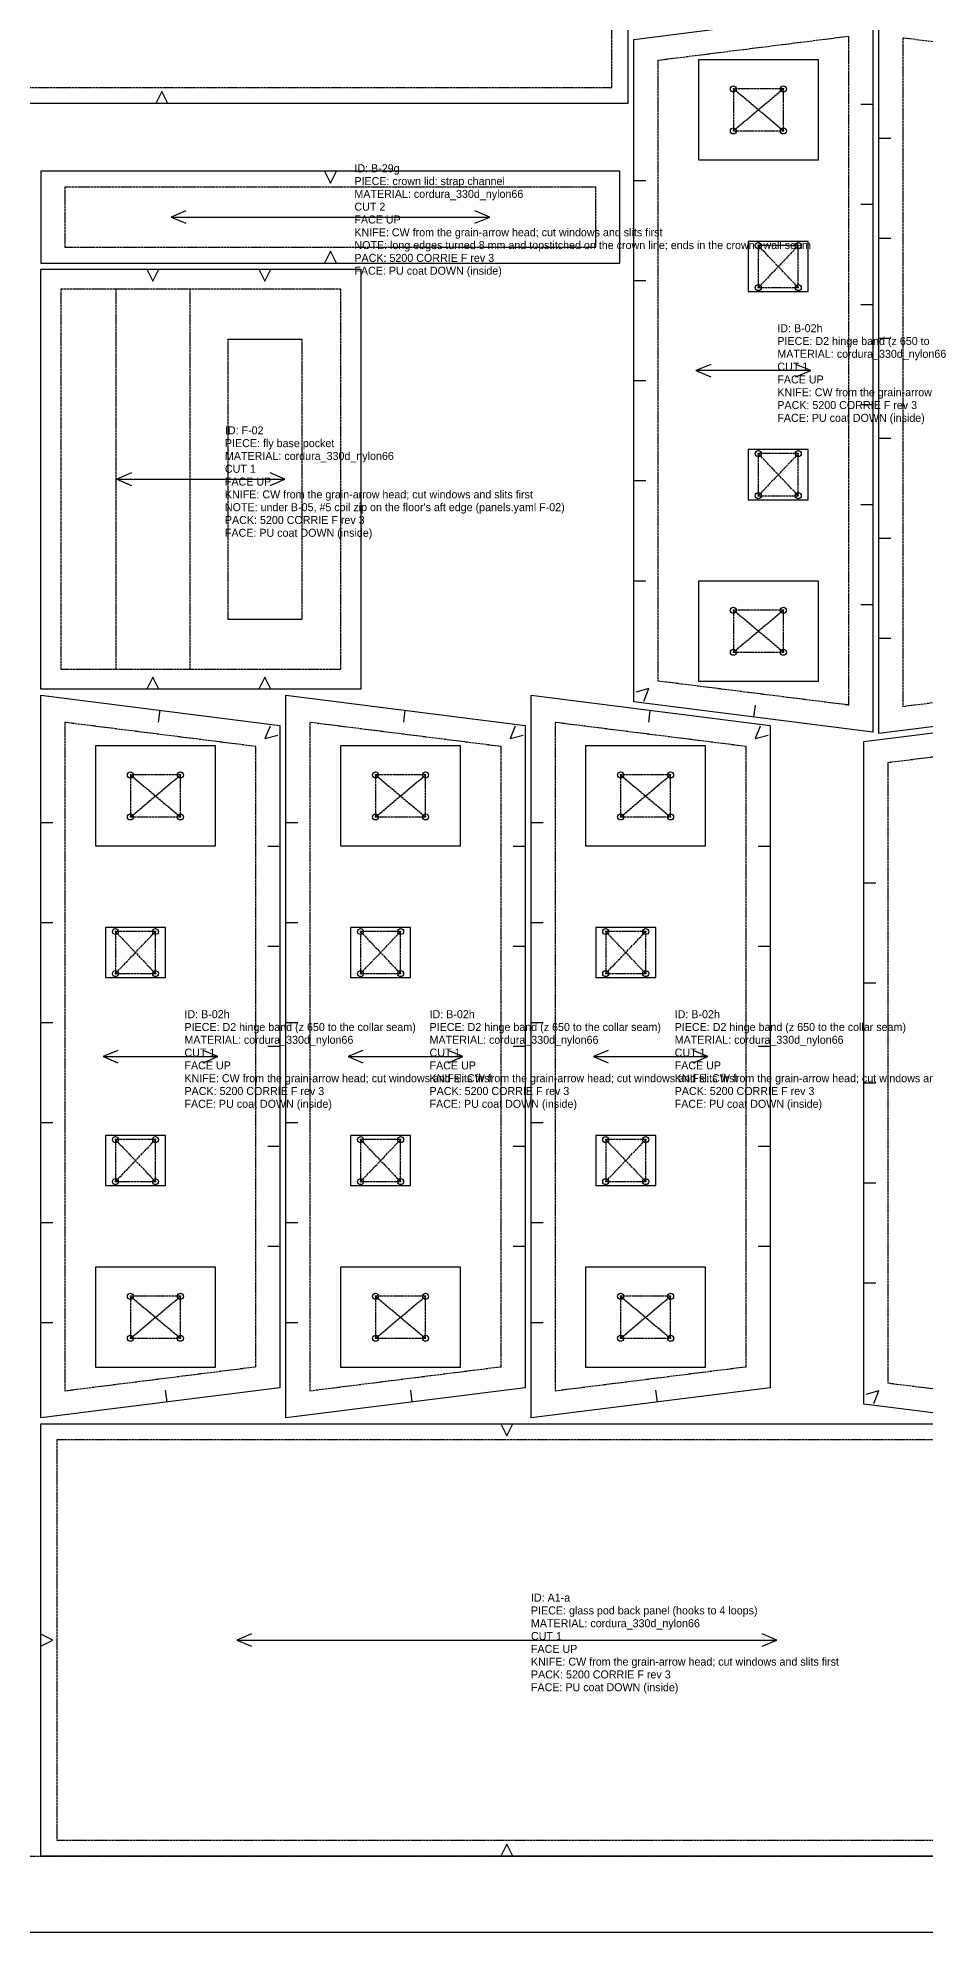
# Model space of a CAD drawing. Header units: millimetres. Extents: x 0 to 8058, y -22 to 1524.
# Drawn here: x 6796 to 7240, y 0 to 947 of the extents above; entities that cross this region are included whole.
import ezdxf

# ---------------------------------------------------------------- set-up
doc = ezdxf.new("R2010")
doc.units = ezdxf.units.MM
doc.linetypes.add('DASHED', pattern=[1.524, 1.27, -0.254])
for name, color, linetype in [('CUT', 7, 'Continuous'), ('DRILL', 4, 'Continuous'), ('GRAIN', 5, 'Continuous'), ('INTERNAL', 6, 'Continuous'), ('NOTCH', 1, 'Continuous'), ('SEW', 3, 'Continuous'), ('TEXT', 2, 'Continuous')]:
    doc.layers.add(name, color=color, linetype=linetype)

msp = doc.modelspace()

# ---------------------------------------------------------------- linework, layer by layer
at = {"layer": 'CUT'}
for points in [[(6625.2, 1130), (7091.2, 1130), (7091.2, 914), (6625.2, 914)], [(7213.73, 599.89), (7094.2, 614.95), (7094.2, 946.11), (7213.73, 961.17)], [(7216.73, 960.38), (7336.27, 945.33), (7336.27, 614.16), (7216.73, 599.1)], [(7087.25, 880.28), (6797.79, 880.28), (6797.79, 834.28), (7087.25, 834.28)], [(6797.79, 831.28), (6957.79, 831.28), (6957.79, 621.28), (6797.79, 621.28)], [(6797.79, 618.28), (6917.33, 603.22), (6917.33, 272.06), (6797.79, 257)], [(6920.33, 618.28), (7039.87, 603.22), (7039.87, 272.06), (6920.33, 257)], [(7042.87, 618.28), (7162.41, 603.22), (7162.41, 272.06), (7042.87, 257)], [(7328.79, 248.86), (7209.25, 263.92), (7209.25, 595.09), (7328.79, 610.14)], [(6797.79, 254), (7263.79, 254), (7263.79, 38), (6797.79, 38)]]:
    msp.add_lwpolyline(points, close=True, dxfattribs=at)
at = {"layer": 'DRILL'}
for centre in [(7143.98, 921.33), (7168.98, 921.33), (7143.98, 900.33), (7168.98, 900.33), (7156.45, 843.03), (7176.45, 843.03), (7156.45, 822.03), (7176.45, 822.03), (7156.45, 739.03), (7176.45, 739.03), (7156.45, 718.03), (7176.45, 718.03), (7143.98, 660.73), (7168.98, 660.73), (7143.98, 639.73), (7168.98, 639.73), (6842.54, 578.44), (6867.54, 578.44), (6965.08, 578.44), (6990.08, 578.44), (7087.62, 578.44), (7112.62, 578.44), (6842.54, 557.44), (6867.54, 557.44), (6965.08, 557.44), (6990.08, 557.44), (7087.62, 557.44), (7112.62, 557.44), (6835.07, 500.14), (6855.07, 500.14), (6957.61, 500.14), (6977.61, 500.14), (7080.15, 500.14), (7100.15, 500.14), (6835.07, 479.14), (6855.07, 479.14), (6957.61, 479.14), (6977.61, 479.14), (7080.15, 479.14), (7100.15, 479.14), (6835.07, 396.14), (6855.07, 396.14), (6957.61, 396.14), (6977.61, 396.14), (7080.15, 396.14), (7100.15, 396.14), (6835.07, 375.14), (6855.07, 375.14), (6957.61, 375.14), (6977.61, 375.14), (7080.15, 375.14), (7100.15, 375.14), (6842.54, 317.84), (6867.54, 317.84), (6965.08, 317.84), (6990.08, 317.84), (7087.62, 317.84), (7112.62, 317.84), (6842.54, 296.84), (6867.54, 296.84), (6965.08, 296.84), (6990.08, 296.84), (7087.62, 296.84), (7112.62, 296.84)]:
    msp.add_circle(centre, 1.5, dxfattribs=at)
for p in [(7143.98, 921.33), (7168.98, 921.33), (7143.98, 900.33), (7168.98, 900.33), (7156.45, 843.03), (7176.45, 843.03), (7156.45, 822.03), (7176.45, 822.03), (7156.45, 739.03), (7176.45, 739.03), (7156.45, 718.03), (7176.45, 718.03), (7143.98, 660.73), (7168.98, 660.73), (7143.98, 639.73), (7168.98, 639.73), (6842.54, 578.44), (6867.54, 578.44), (6965.08, 578.44), (6990.08, 578.44), (7087.62, 578.44), (7112.62, 578.44), (6842.54, 557.44), (6867.54, 557.44), (6965.08, 557.44), (6990.08, 557.44), (7087.62, 557.44), (7112.62, 557.44), (6835.07, 500.14), (6855.07, 500.14), (6957.61, 500.14), (6977.61, 500.14), (7080.15, 500.14), (7100.15, 500.14), (6835.07, 479.14), (6855.07, 479.14), (6957.61, 479.14), (6977.61, 479.14), (7080.15, 479.14), (7100.15, 479.14), (6835.07, 396.14), (6855.07, 396.14), (6957.61, 396.14), (6977.61, 396.14), (7080.15, 396.14), (7100.15, 396.14), (6835.07, 375.14), (6855.07, 375.14), (6957.61, 375.14), (6977.61, 375.14), (7080.15, 375.14), (7100.15, 375.14), (6842.54, 317.84), (6867.54, 317.84), (6965.08, 317.84), (6990.08, 317.84), (7087.62, 317.84), (7112.62, 317.84), (6842.54, 296.84), (6867.54, 296.84), (6965.08, 296.84), (6990.08, 296.84), (7087.62, 296.84), (7112.62, 296.84)]:
    msp.add_point(p, dxfattribs=at)
at = {"layer": 'GRAIN'}
for points in [[(6870.25, 860.4), (6862.88, 857.28), (6870.25, 854.17)], [(6862.88, 857.28), (7022.16, 857.28)], [(7014.79, 854.17), (7022.16, 857.28), (7014.79, 860.4)], [(7132.67, 783.65), (7125.3, 780.53), (7132.67, 777.42)], [(7182.63, 780.53), (7125.3, 780.53)], [(7175.26, 777.42), (7182.63, 780.53), (7175.26, 783.65)], [(6843.16, 729.4), (6835.79, 726.28), (6843.16, 723.17)], [(6912.42, 723.17), (6919.79, 726.28), (6912.42, 729.4)], [(6835.79, 726.28), (6919.79, 726.28)], [(6836.27, 440.76), (6828.9, 437.64), (6836.27, 434.53)], [(6828.9, 437.64), (6886.22, 437.64)], [(6878.85, 434.53), (6886.22, 437.64), (6878.85, 440.76)], [(6958.8, 440.76), (6951.44, 437.64), (6958.8, 434.53)], [(6951.44, 437.64), (7008.76, 437.64)], [(7001.39, 434.53), (7008.76, 437.64), (7001.39, 440.76)], [(7081.34, 440.76), (7073.98, 437.64), (7081.34, 434.53)], [(7073.98, 437.64), (7131.3, 437.64)], [(7123.93, 434.53), (7131.3, 437.64), (7123.93, 440.76)], [(6903.16, 149.12), (6895.79, 146), (6903.16, 142.88)], [(6895.79, 146), (7165.79, 146)], [(7158.42, 142.88), (7165.79, 146), (7158.42, 149.12)]]:
    msp.add_lwpolyline(points, dxfattribs=at)
at = {"layer": 'INTERNAL', "linetype": 'CONTINUOUS'}
for points in [[(7186.48, 885.83), (7186.48, 935.83), (7126.48, 935.83), (7126.48, 885.83)], [(7181.45, 820.03), (7181.45, 845.03), (7151.45, 845.03), (7151.45, 820.03)], [(7181.45, 716.03), (7181.45, 741.03), (7151.45, 741.03), (7151.45, 716.03)], [(7186.48, 625.23), (7186.48, 675.23), (7126.48, 675.23), (7126.48, 625.23)], [(6825.04, 592.94), (6825.04, 542.94), (6885.04, 542.94), (6885.04, 592.94)], [(6947.58, 592.94), (6947.58, 542.94), (7007.58, 542.94), (7007.58, 592.94)], [(7070.12, 592.94), (7070.12, 542.94), (7130.12, 542.94), (7130.12, 592.94)], [(6830.07, 502.14), (6830.07, 477.14), (6860.07, 477.14), (6860.07, 502.14)], [(6952.61, 502.14), (6952.61, 477.14), (6982.61, 477.14), (6982.61, 502.14)], [(7075.15, 502.14), (7075.15, 477.14), (7105.15, 477.14), (7105.15, 502.14)], [(6830.07, 398.14), (6830.07, 373.14), (6860.07, 373.14), (6860.07, 398.14)], [(6952.61, 398.14), (6952.61, 373.14), (6982.61, 373.14), (6982.61, 398.14)], [(7075.15, 398.14), (7075.15, 373.14), (7105.15, 373.14), (7105.15, 398.14)], [(6825.04, 332.34), (6825.04, 282.34), (6885.04, 282.34), (6885.04, 332.34)], [(6947.58, 332.34), (6947.58, 282.34), (7007.58, 282.34), (7007.58, 332.34)], [(7070.12, 332.34), (7070.12, 282.34), (7130.12, 282.34), (7130.12, 332.34)]]:
    msp.add_lwpolyline(points, close=True, dxfattribs=at)
for points in [[(6891.29, 796.28), (6928.29, 796.28)], [(6891.29, 656.28), (6928.29, 656.28)]]:
    msp.add_lwpolyline(points, dxfattribs=at)
at = {"layer": 'NOTCH'}
for points in [[(6861.2, 914), (6858.2, 920), (6855.2, 914)], [(7213.73, 913.5), (7207.73, 913.5)], [(7216.73, 896.78), (7222.73, 896.78)], [(6939.52, 880.28), (6942.52, 874.28), (6945.52, 880.28)], [(7094.2, 875.53), (7100.2, 875.53)], [(7213.73, 863.5), (7207.73, 863.5)], [(7216.73, 846.78), (7222.73, 846.78)], [(6945.52, 834.28), (6942.52, 840.28), (6939.52, 834.28)], [(6850.79, 831.28), (6853.79, 825.28), (6856.79, 831.28)], [(6906.79, 831.28), (6909.79, 825.28), (6912.79, 831.28)], [(7094.2, 825.53), (7100.2, 825.53)], [(7213.73, 813.5), (7207.73, 813.5)], [(7216.73, 796.78), (7222.73, 796.78)], [(7094.2, 775.53), (7100.2, 775.53)], [(7213.73, 763.5), (7207.73, 763.5)], [(7216.73, 746.78), (7222.73, 746.78)], [(7094.2, 725.53), (7100.2, 725.53)], [(7213.73, 713.5), (7207.73, 713.5)], [(7216.73, 696.78), (7222.73, 696.78)], [(7094.2, 675.53), (7100.2, 675.53)], [(7213.73, 663.5), (7207.73, 663.5)], [(7216.73, 646.78), (7222.73, 646.78)], [(6856.79, 621.28), (6853.79, 627.28), (6850.79, 621.28)], [(6912.79, 621.28), (6909.79, 627.28), (6906.79, 621.28)], [(7099.18, 615.34), (7101.7, 621.56), (7095.21, 619.84)], [(6857.22, 610.8), (6856.47, 604.84)], [(6979.76, 610.8), (6979.01, 604.84)], [(7102.3, 610.8), (7101.55, 604.84)], [(7154.3, 607.38), (7155.05, 613.33)], [(6912.34, 602.83), (6909.83, 596.61), (6916.31, 598.33)], [(7034.88, 602.83), (7032.37, 596.61), (7038.85, 598.33)], [(7157.42, 602.83), (7154.91, 596.61), (7161.39, 598.33)], [(6797.79, 554.67), (6803.79, 554.67)], [(6920.33, 554.67), (6926.33, 554.67)], [(7042.87, 554.67), (7048.87, 554.67)], [(6917.33, 542.64), (6911.33, 542.64)], [(7039.87, 542.64), (7033.87, 542.64)], [(7162.41, 542.64), (7156.41, 542.64)], [(7209.25, 524.5), (7215.25, 524.5)], [(6797.79, 504.67), (6803.79, 504.67)], [(6920.33, 504.67), (6926.33, 504.67)], [(7042.87, 504.67), (7048.87, 504.67)], [(6917.33, 492.64), (6911.33, 492.64)], [(7039.87, 492.64), (7033.87, 492.64)], [(7162.41, 492.64), (7156.41, 492.64)], [(7209.25, 474.5), (7215.25, 474.5)], [(6797.79, 454.67), (6803.79, 454.67)], [(6920.33, 454.67), (6926.33, 454.67)], [(7042.87, 454.67), (7048.87, 454.67)], [(6917.33, 442.64), (6911.33, 442.64)], [(7039.87, 442.64), (7033.87, 442.64)], [(7162.41, 442.64), (7156.41, 442.64)], [(7209.25, 424.5), (7215.25, 424.5)], [(6797.79, 404.67), (6803.79, 404.67)], [(6920.33, 404.67), (6926.33, 404.67)], [(7042.87, 404.67), (7048.87, 404.67)], [(6917.33, 392.64), (6911.33, 392.64)], [(7039.87, 392.64), (7033.87, 392.64)], [(7162.41, 392.64), (7156.41, 392.64)], [(7209.25, 374.5), (7215.25, 374.5)], [(6797.79, 354.67), (6803.79, 354.67)], [(6920.33, 354.67), (6926.33, 354.67)], [(7042.87, 354.67), (7048.87, 354.67)], [(6917.33, 342.64), (6911.33, 342.64)], [(7039.87, 342.64), (7033.87, 342.64)], [(7162.41, 342.64), (7156.41, 342.64)], [(7209.25, 324.5), (7215.25, 324.5)], [(6797.79, 304.67), (6803.79, 304.67)], [(6920.33, 304.67), (6926.33, 304.67)], [(7042.87, 304.67), (7048.87, 304.67)], [(6860.9, 264.95), (6860.15, 270.9)], [(6983.44, 264.95), (6982.69, 270.9)], [(7105.98, 264.95), (7105.23, 270.9)], [(7214.23, 264.31), (7216.75, 270.53), (7210.26, 268.81)], [(7027.79, 254), (7030.79, 248), (7033.79, 254)], [(6797.79, 143), (6803.79, 146), (6797.79, 149)], [(7033.79, 38), (7030.79, 44), (7027.79, 38)]]:
    msp.add_lwpolyline(points, dxfattribs=at)
at = {"layer": 'SEW', "linetype": 'DASHED'}
for points in [[(6633.2, 1122), (6633.2, 922), (7083.2, 922), (7083.2, 1122)], [(7201.73, 613.5), (7201.73, 947.57), (7106.2, 935.53), (7106.2, 625.53)], [(7228.73, 946.78), (7228.73, 612.71), (7324.27, 624.74), (7324.27, 934.74)], [(7168.98, 900.33), (7168.98, 921.33), (7143.98, 921.33), (7143.98, 900.33)], [(6809.79, 872.28), (6809.79, 842.28), (7075.25, 842.28), (7075.25, 872.28)], [(7176.45, 822.03), (7176.45, 843.03), (7156.45, 843.03), (7156.45, 822.03)], [(6807.79, 821.28), (6807.79, 631.28), (6947.79, 631.28), (6947.79, 821.28)], [(7176.45, 718.03), (7176.45, 739.03), (7156.45, 739.03), (7156.45, 718.03)], [(7168.98, 639.73), (7168.98, 660.73), (7143.98, 660.73), (7143.98, 639.73)], [(6809.79, 604.67), (6809.79, 270.61), (6905.33, 282.64), (6905.33, 592.64)], [(6932.33, 604.67), (6932.33, 270.61), (7027.87, 282.64), (7027.87, 592.64)], [(7054.87, 604.67), (7054.87, 270.61), (7150.41, 282.64), (7150.41, 592.64)], [(7316.79, 262.47), (7316.79, 596.54), (7221.25, 584.5), (7221.25, 274.5)], [(6842.54, 578.44), (6842.54, 557.44), (6867.54, 557.44), (6867.54, 578.44)], [(6965.08, 578.44), (6965.08, 557.44), (6990.08, 557.44), (6990.08, 578.44)], [(7087.62, 578.44), (7087.62, 557.44), (7112.62, 557.44), (7112.62, 578.44)], [(6835.07, 500.14), (6835.07, 479.14), (6855.07, 479.14), (6855.07, 500.14)], [(6957.61, 500.14), (6957.61, 479.14), (6977.61, 479.14), (6977.61, 500.14)], [(7080.15, 500.14), (7080.15, 479.14), (7100.15, 479.14), (7100.15, 500.14)], [(6835.07, 396.14), (6835.07, 375.14), (6855.07, 375.14), (6855.07, 396.14)], [(6957.61, 396.14), (6957.61, 375.14), (6977.61, 375.14), (6977.61, 396.14)], [(7080.15, 396.14), (7080.15, 375.14), (7100.15, 375.14), (7100.15, 396.14)], [(6842.54, 317.84), (6842.54, 296.84), (6867.54, 296.84), (6867.54, 317.84)], [(6965.08, 317.84), (6965.08, 296.84), (6990.08, 296.84), (6990.08, 317.84)], [(7087.62, 317.84), (7087.62, 296.84), (7112.62, 296.84), (7112.62, 317.84)], [(6805.79, 246), (6805.79, 46), (7255.79, 46), (7255.79, 246)]]:
    msp.add_lwpolyline(points, close=True, dxfattribs=at)
for points in [[(7168.98, 900.33), (7143.98, 921.33)], [(7168.98, 921.33), (7143.98, 900.33)], [(7176.45, 822.03), (7156.45, 843.03)], [(7176.45, 843.03), (7156.45, 822.03)], [(6835.29, 821.28), (6835.29, 631.28)], [(6872.29, 821.28), (6872.29, 631.28)], [(6891.29, 796.28), (6891.29, 656.28)], [(6928.29, 796.28), (6928.29, 656.28)], [(7176.45, 718.03), (7156.45, 739.03)], [(7176.45, 739.03), (7156.45, 718.03)], [(7168.98, 639.73), (7143.98, 660.73)], [(7168.98, 660.73), (7143.98, 639.73)], [(6842.54, 578.44), (6867.54, 557.44)], [(6842.54, 557.44), (6867.54, 578.44)], [(6965.08, 578.44), (6990.08, 557.44)], [(6965.08, 557.44), (6990.08, 578.44)], [(7087.62, 578.44), (7112.62, 557.44)], [(7087.62, 557.44), (7112.62, 578.44)], [(6835.07, 500.14), (6855.07, 479.14)], [(6835.07, 479.14), (6855.07, 500.14)], [(6957.61, 500.14), (6977.61, 479.14)], [(6957.61, 479.14), (6977.61, 500.14)], [(7080.15, 500.14), (7100.15, 479.14)], [(7080.15, 479.14), (7100.15, 500.14)], [(6835.07, 396.14), (6855.07, 375.14)], [(6835.07, 375.14), (6855.07, 396.14)], [(6957.61, 396.14), (6977.61, 375.14)], [(6957.61, 375.14), (6977.61, 396.14)], [(7080.15, 396.14), (7100.15, 375.14)], [(7080.15, 375.14), (7100.15, 396.14)], [(6842.54, 317.84), (6867.54, 296.84)], [(6842.54, 296.84), (6867.54, 317.84)], [(6965.08, 317.84), (6990.08, 296.84)], [(6965.08, 296.84), (6990.08, 317.84)], [(7087.62, 317.84), (7112.62, 296.84)], [(7087.62, 296.84), (7112.62, 317.84)]]:
    msp.add_lwpolyline(points, dxfattribs=at)
at = {"layer": 'TEXT', "linetype": 'DASHED'}
msp.add_line((0, 38), (7996.27, 38), dxfattribs=at)
at = {"layer": 'TEXT'}
msp.add_lwpolyline([(0, 0), (7996.27, 0), (7996.27, 1524), (0, 1524)], close=True, dxfattribs=at)

# ---------------------------------------------------------------- texts
for s, p in [('ID: B-29g', (6954.52, 879.68)), ('PIECE: crown lid: strap channel', (6954.52, 873.28)), ('CUT 2', (6954.52, 860.48)), ('MATERIAL: cordura_330d_nylon66', (6954.52, 866.88)), ('FACE UP', (6954.52, 854.08)), ('KNIFE: CW from the grain-arrow head; cut windows and slits first', (6954.52, 847.68)), ('NOTE: long edges turned 8 mm and topstitched on the crown line; ends in the crown | wall seam', (6954.52, 841.28)), ('PACK: 5200 CORRIE F rev 3', (6954.52, 834.88)), ('FACE: PU coat DOWN (inside)', (6954.52, 828.48)), ('PIECE: D2 hinge band (z 650 to the collar seam)', (7165.96, 793.33)), ('ID: B-02h', (7165.96, 799.73)), ('MATERIAL: cordura_330d_nylon66', (7165.96, 786.93)), ('CUT 1', (7165.96, 780.53)), ('FACE UP', (7165.96, 774.13)), ('KNIFE: CW from the grain-arrow head; cut windows and slits first', (7165.96, 767.73)), ('PACK: 5200 CORRIE F rev 3', (7165.96, 761.33)), ('FACE: PU coat DOWN (inside)', (7165.96, 754.93)), ('ID: F-02', (6889.79, 748.68)), ('PIECE: fly base pocket', (6889.79, 742.28)), ('MATERIAL: cordura_330d_nylon66', (6889.79, 735.88)), ('CUT 1', (6889.79, 729.48)), ('FACE UP', (6889.79, 723.08)), ('KNIFE: CW from the grain-arrow head; cut windows and slits first', (6889.79, 716.68)), ("NOTE: under B-05, #5 coil zip on the floor's aft edge (panels.yaml F-02)", (6889.79, 710.28)), ('PACK: 5200 CORRIE F rev 3', (6889.79, 703.88)), ('FACE: PU coat DOWN (inside)', (6889.79, 697.48)), ('PIECE: D2 hinge band (z 650 to the collar seam)', (6869.56, 450.44)), ('ID: B-02h', (6869.56, 456.84)), ('PIECE: D2 hinge band (z 650 to the collar seam)', (6992.1, 450.44)), ('ID: B-02h', (6992.1, 456.84)), ('PIECE: D2 hinge band (z 650 to the collar seam)', (7114.64, 450.44)), ('ID: B-02h', (7114.64, 456.84)), ('MATERIAL: cordura_330d_nylon66', (6869.56, 444.04)), ('MATERIAL: cordura_330d_nylon66', (6992.1, 444.04)), ('MATERIAL: cordura_330d_nylon66', (7114.64, 444.04)), ('CUT 1', (6869.56, 437.64)), ('CUT 1', (6992.1, 437.64)), ('CUT 1', (7114.64, 437.64)), ('FACE UP', (6869.56, 431.24)), ('KNIFE: CW from the grain-arrow head; cut windows and slits first', (6869.56, 424.84)), ('FACE UP', (6992.1, 431.24)), ('KNIFE: CW from the grain-arrow head; cut windows and slits first', (6992.1, 424.84)), ('FACE UP', (7114.64, 431.24)), ('KNIFE: CW from the grain-arrow head; cut windows and slits first', (7114.64, 424.84)), ('PACK: 5200 CORRIE F rev 3', (6869.56, 418.44)), ('PACK: 5200 CORRIE F rev 3', (6992.1, 418.44)), ('PACK: 5200 CORRIE F rev 3', (7114.64, 418.44)), ('FACE: PU coat DOWN (inside)', (6869.56, 412.04)), ('FACE: PU coat DOWN (inside)', (6992.1, 412.04)), ('FACE: PU coat DOWN (inside)', (7114.64, 412.04)), ('PIECE: glass pod back panel (hooks to 4 loops)', (7042.79, 158.8)), ('ID: A1-a', (7042.79, 165.2)), ('MATERIAL: cordura_330d_nylon66', (7042.79, 152.4)), ('CUT 1', (7042.79, 146)), ('FACE UP', (7042.79, 139.6)), ('KNIFE: CW from the grain-arrow head; cut windows and slits first', (7042.79, 133.2)), ('PACK: 5200 CORRIE F rev 3', (7042.79, 126.8)), ('FACE: PU coat DOWN (inside)', (7042.79, 120.4))]:
    msp.add_text(s, height=4, dxfattribs=at).set_placement(p)

doc.saveas('drawing.dxf')
